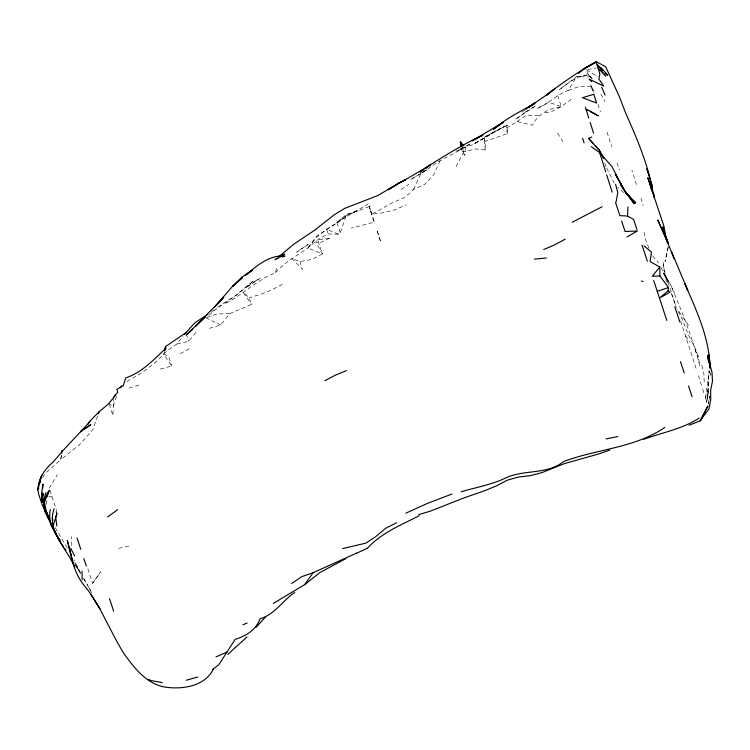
<?xml version="1.0" encoding="UTF-8"?>
<svg xmlns="http://www.w3.org/2000/svg" width="750" height="750" viewBox="0 0 750 750"><rect width="100%" height="100%" fill="white"/><g stroke="black" fill="none" stroke-linecap="round" stroke-linejoin="round"><path stroke-width="0.56" stroke-dasharray="3.75 2.81" d="M710.344 372.6L710.325 375.291L710.119 371.944M455.859 151.2L457.997 150.262L463.706 151.941L475.2 148.931L485.194 150.009L485.269 141.403L484.088 138L494.447 131.522L507.206 125.109L507.656 133.547L485.269 141.403M71.222 545.634L71.372 536.625M709.697 370.528L709.603 372.797L709.359 369.113M113.531 397.519L112.959 415.547L109.341 404.597M462.347 147.581L461.081 148.969L464.831 155.259L465.319 147.581L463.331 147.581M668.269 246.816L665.062 261.713L668.391 245.794M61.341 455.269L60.703 459.731L44.681 473.962L41.925 478.959M709.228 399.581L709.744 396.15M46.219 504.197L47.1 498.722M705.469 398.016L709.078 370.912L707.766 390.544L705.469 398.016L706.5 401.419M706.641 401.878L708.469 390.863L706.641 401.878L707.259 403.931M708.337 403.978L709.659 396.084M664.116 270.834L663.994 270.206L664.5 272.419M61.463 455.663L60.703 459.731L79.641 444.534L92.672 429.891L98.391 413.812M708.384 404.016L708.806 401.794M226.088 303.253C243.272 294.169 257.137 279.834 275.569 272.766L276.666 267.188M116.419 396.262L113.091 406.631L108.975 403.509M275.569 272.766L277.65 270.056L287.428 261.75L307.903 248.016L317.691 239.728L328.284 233.963L338.438 234.15L340.322 232.678L346.697 214.116L358.125 210.909L371.184 205.725L369.206 206.634L374.306 222.122L351.319 228.178M126.862 381.488L137.4 375.544L147.619 368.616L157.481 360.6L163.688 354.122L164.409 352.144M507.656 133.547L505.978 128.381L507.206 125.109M440.006 160.612L433.734 174.722L424.462 184.556L413.559 189.375L410.794 192.413L403.837 197.85L392.887 202.528L371.737 214.181L383.728 212.653L395.241 209.709L406.125 204.853M413.559 189.375L420.825 173.597M456.019 166.603L463.706 151.941M571.388 99.272L561.328 106.584L548.634 102.234L536.925 108.469C548.541 104.184 556.734 94.378 568.444 90.319L576.422 76.734L588.206 74.812L593.016 78.947M49.303 488.203L57.366 474.656M92.747 583.378L100.575 571.838L92.597 583.341L86.897 565.809M299.869 261.516L302.391 269.306L291.797 258.459L299.869 261.516L311.709 259.528L322.35 253.959L307.903 248.016L316.537 236.316L336.994 222.637L346.697 214.116M557.663 95.531L561.328 106.584L560.709 106.95C548.803 108.131 537.806 114.225 532.388 125.231L517.163 121.556L505.978 128.381M209.334 328.322L220.716 324.956L229.547 313.716L251.466 304.5L249.291 297.731L243.206 292.378L251.466 304.5M160.275 369.066L171.769 366.038L163.688 354.122L166.828 350.944L177.009 343.922L183.094 336.216M177.009 343.922L188.663 341.409L197.494 330.291M307.903 248.016L316.744 237.084L326.672 229.238L337.144 223.181L346.988 215.222L356.428 210.853L368.259 203.972M371.672 214.247L369.206 206.634L374.306 222.122M211.369 312.094L215.278 308.634M277.491 257.887L274.266 260.663L278.944 257.7M208.922 315.262L215.512 309.628L236.438 295.162L253.941 280.434L236.55 294.844L216.197 307.997M521.972 112.125L524.569 110.109M427.622 169.153C440.841 158.522 457.162 153.047 471.009 143.372L457.997 150.262L462.488 148.284M421.688 172.959L425.147 170.391M517.163 121.556L526.594 115.041L539.381 115.791M426.788 169.772L410.297 179.822L426.788 169.772L421.678 173.053M401.034 189.459L408.891 184.35M505.209 126.234L483.816 137.447L504.9 126.15L473.681 144.375L463.509 147.928M484.088 138L473.531 143.944L484.078 138.084L485.194 150.009M356.428 210.853L336.844 222.431L346.988 215.222L358.125 210.909M180.225 353.691L190.809 347.944M282.328 284.363L271.678 289.894L260.663 294.337L249.291 297.731M277.753 257.672L273.872 259.678L279.984 257.681M560.709 106.95L550.641 112.003L543.113 112.744M568.444 90.319L579.619 86.353L592.181 86.662M206.869 317.4L217.116 313.931L229.547 313.716M129.028 388.041L140.391 384.647M592.003 78.806L588.206 74.812L576.628 77.634L566.334 84.319L558.816 90.197L576.422 76.734L588.956 76.95M118.669 548.381L130.331 545.85M588.206 74.812L586.472 69.787L596.072 67.95M48.806 496.312L52.144 496.959M163.688 354.122L168.516 356.062L171.769 366.038M338.438 234.15L326.672 229.238L328.284 233.963M205.847 317.747L220.716 324.956M586.472 69.787L597.741 76.781M623.559 192.637L618.056 187.491M588.038 74.372L591.891 78.525M652.706 255.975L658.641 262.987M685.538 335.934L690.019 342.037M688.528 325.434L678.469 310.809M557.541 133.172L563.016 141.778M67.228 547.791L55.069 527.409M83.559 578.831L87.609 585.347M74.775 563.756L80.391 573.159M80.466 572.494L73.894 559.903M80.7 573.947L74.981 564.066L78.834 570.309L75 562.603M614.316 183.122L606.656 167.991M678.009 311.175L681.938 318.356L688.088 334.266L695.756 349.387L698.466 357.188L699.694 365.747C692.372 337.116 681.234 309.431 669.487 282.338M83.709 577.95L91.753 592.95L87.844 585.544M600.956 93.984L604.997 101.625M661.163 267.769L662.672 270.628M671.053 285.797L674.663 293.578M694.856 349.406L698.466 357.188M665.081 272.353L664.237 270.394L663.403 261.975L664.05 270.731M648.966 248.241L645.788 240.319L643.931 231.975M671.166 293.044L676.322 308.091M604.8 163.172L606.281 167.025M666.009 279.047L667.772 284.072M369.206 206.634L371.803 214.406M186.15 333.872L188.663 341.409M336.994 222.637L340.322 232.678M462.45 148.031L464.831 155.259M667.987 281.972L669.712 287.278M592.931 88.922L594.384 93.366M597.975 104.344L600.413 111.806M607.059 132.188L611.869 146.916M670.059 288.337L675.778 305.916M680.709 321.112L696.881 370.837M50.016 490.388L56.578 510.628M640.875 198.234L643.237 205.575M617.109 163.022L619.434 170.222M636.469 184.556L631.894 170.278M701.494 385.406L698.231 375.141M702.703 389.203L704.606 395.25M701.841 365.316L703.875 373.612L704.203 382.472M708.506 381.891L708.403 390.609L707.306 399.928L708.506 381.891M308.184 244.378L296.681 252.094L308.184 244.378M525.516 111.966L515.419 119.381L535.847 105.656L525.516 111.966M256.059 280.594L245.916 287.775L260.634 277.959L256.059 280.594M329.653 238.162L318.863 243.272L315.684 241.641L322.35 253.959L317.691 239.728L329.653 238.162M380.363 240.825L376.791 229.828L380.363 240.825"/><path stroke-width="1.12" d="M38.494 491.241L38.438 493.35L41.578 503.016M38.55 489.131L38.616 487.022M709.875 367.041L710.006 363.741L708.216 355.369L708.6 359.944M709.856 367.134L710.006 363.741L710.175 368.166M636.909 229.462L633.647 219.469L627.544 216.019L627.984 206.906M50.297 509.644C47.663 521.353 53.916 531.984 60.422 541.163M42.394 493.059L41.812 502.078L41.578 493.472L42.975 484.05L42.684 488.55M709.95 367.969C709.612 337.838 696.15 309.975 684.459 282.778L687.75 290.381L671.428 251.484M668.091 290.934L670.041 292.2L659.475 298.106L668.091 290.934L668.513 287.512L659.916 275.972L659.794 267.047L650.091 261.553L651.516 252.122L644.1 245.878M61.659 453.047L61.978 450.816L63.366 450.169L89.916 421.678M47.447 496.528L48.141 492.141L49.519 490.369L43.078 502.5L45.872 492.609M616.031 202.153L617.803 192.609L615.609 184.359M74.775 567.431C67.069 548.203 46.031 531.225 54.159 508.65M164.409 350.934L165.375 346.678L185.794 332.794L194.972 322.762L207.844 314.306M56.175 511.594L56.859 513.806L52.763 527.034L56.4 534.806M56.859 513.806L55.725 517.378L56.831 525.975M98.391 413.812L99.159 411.666L108.975 403.509L117.75 392.109L116.859 389.316L123.309 385.622L125.662 377.981C141.956 372.413 153.731 359.747 165.853 348.197L165.375 346.678M165.131 350.175L165.853 348.197M43.078 502.5L48.141 492.141L44.503 502.303L46.059 510.759L51.816 526.791M40.294 481.931L38.672 484.913C39.984 475.322 46.237 468.244 53.128 461.991L62.222 451.584L61.978 450.816M213.422 668.906C204.994 686.859 181.022 689.897 163.584 686.841C145.612 682.913 134.269 667.791 124.059 653.766C110.344 632.025 101.541 607.509 85.631 587.109C73.725 574.266 71.541 556.65 67.312 540.459L71.494 556.734M88.153 424.078L89.812 421.303L99.159 411.666M294.666 592.481C282.525 600.666 274.791 614.466 260.147 618.778C256.012 629.803 246.103 636.103 235.191 639.328L218.709 664.866L212.728 669.412M113.531 397.519L115.294 394.959M273.263 603.431L304.584 584.7L313.087 572.728L356.588 553.106M120.347 387.759L121.688 385.875M184.444 334.5L185.794 332.794M659.794 267.047L652.284 276.244L659.916 275.972M256.2 627.206L265.397 617.119M246.956 636.994L227.775 654.422M367.575 548.128C381.525 532.744 401.175 525.009 419.194 515.691M192.778 329.241L186.3 334.903L205.284 316.809L195.787 325.969L223.734 297.291L214.537 307.134L232.547 286.284L242.269 277.819L232.584 286.462L241.95 277.097L252.225 270.347L245.166 275.466C256.566 266.053 269.166 254.709 285.084 256.012M278.297 257.194L293.85 244.125L314.306 230.447L334.181 214.856L344.55 208.463L377.822 195.534L398.747 183.178L405.609 179.878L398.709 183.225L388.369 189.666L398.709 183.225C427.322 168.159 453.206 148.509 482.859 135.234L472.219 140.794L503.522 122.081L493.397 129.356C505.856 118.659 520.547 111.281 534.825 103.434L528.272 107.616M578.494 73.434L585.628 67.453L596.353 62.081L596.119 61.612C578.456 71.691 561.694 83.316 545.55 95.672L525.534 109.359M583.847 69.094L596.353 62.081L596.522 62.541M304.584 584.7L320.025 572.466L345.938 558.6M107.55 516.975L117.628 509.719M80.738 431.784L82.575 430.491M84.413 429.206L90.834 424.688L80.559 431.353M423.778 169.509L420.075 172.069L423.778 169.519M291.647 583.453L301.875 576.581L313.087 572.728M279.881 257.109L284.55 254.156L279.694 256.669M626.887 237.009L637.397 230.963L625.087 231.525L621.609 220.978M572.147 222.272L602.091 206.738M664.734 427.481C634.5 448.116 596.897 448.978 563.587 461.541C547.05 474.825 524.859 469.359 506.466 477.609C492.178 484.612 476.353 487.266 461.194 491.737M699.178 418.106C682.331 429.019 662.297 432.506 643.725 439.322M565.2 239.147L554.616 244.875L543.684 249.581M324.806 380.738L335.438 375.131L346.444 370.641M396.544 522.769L385.828 528.188L375.441 536.859L365.747 543.169L342.581 548.597M405.853 513.169L427.566 503.344L452.016 494.006M356.644 553.219L367.472 548.212M216.028 656.869L226.941 652.078M592.997 143.231L588.6 138.347L591.741 137.044M242.869 624.788L247.106 623.072M689.1 425.222L700.153 420.853L708.947 408.919L710.756 399.356L710.606 390.441L712.5 381.131L711.994 372.328L707.597 355.847L708.694 362.55M609.816 450.103L598.612 453.975L564.328 463.641L542.288 472.5L530.822 475.584L518.775 476.972L507.337 480.15L496.716 485.766L485.728 490.322L463.341 498.15L430.191 511.209L418.809 514.566M657.253 291.337L668.513 287.512M282.028 257.006L284.062 256.341M186.291 680.241L197.719 677.034M606.038 438.928L617.737 436.566M534.338 259.125L546.431 257.991M627.544 216.019L619.856 215.634L615.6 202.678M162.112 682.556L151.359 680.634L148.641 679.453M641.4 281.034L643.069 281.522M588.159 110.625L586.134 109.584L585.384 107.138M590.194 111.666L598.322 115.838L588.722 110.306L586.134 109.584L588.787 118.087M591.384 146.681L599.672 152.691M633.038 200.475L635.681 202.706L625.922 193.003L635.334 203.1L624.909 191.625L629.091 196.472L624.628 190.969L620.428 183.909M591.694 81.6L589.022 79.069L603.806 86.147L598.847 78.966L599.85 73.791L596.119 61.612L605.625 66.666L619.659 97.35L625.303 112.2C636.028 136.641 647.222 161.822 652.041 188.119M602.841 70.509L597.131 65.025L601.791 68.484L607.725 75.216L605.278 72.862M598.041 68.081L605.944 76.078L599.775 69.422M588.6 138.347L598.856 149.738L595.191 145.669M463.912 145.941L460.406 141.825L460.894 146.934M599.841 152.859L612.084 166.762L623.681 189.562L619.866 182.128M64.425 548.156L65.859 549.919M624.628 190.969L634.219 203.747L624.047 189.497L615.703 174.816L624.038 189.469M63.234 546.375L59.653 541.031L53.119 528.337M59.831 539.916L56.269 534.572L55.481 531.3M90.572 594.169L99.975 608.728L95.213 601.331M620.513 184.012L624.038 189.975M603.797 158.559L598.641 148.987L603.825 158.597M45.066 510.816L47.616 515.578M44.559 509.869L41.897 504.019M70.697 548.306L74.681 555.966M44.512 510.712L52.153 526.303M601.631 87.3L605.109 95.119M46.059 510.759L49.275 518.391M668.053 243.075L657.816 220.097L668.053 243.075L662.803 226.875L665.916 237.891L663.938 226.219L647.803 177.741L653.184 193.622L651.712 185.137L651.844 188.325M674.288 259.228L664.603 234.628L668.137 243.319L665.1 235.359L667.509 243.112M591.047 85.65L592.809 90.478M461.053 143.747L460.406 141.825L462.113 146.991M653.184 193.622L650.588 185.784L651.647 190.144M43.322 503.316L44.737 507.553M46.509 512.859L48.272 518.166L44.709 510.094L43.659 504.553M649.566 176.878L646.903 168.797L651.975 184.781M680.475 361.659L684.234 373.031M688.528 386.006L692.1 396.778M109.5 598.622L113.681 611.278M83.812 558.562L86.184 565.744M674.841 306.816L679.828 321.966M642.056 245.138L647.344 261.197M653.7 280.538L666.816 320.438M77.053 537.947L80.784 549.338M612.178 192.159L606.656 174.787M593.559 133.125L590.156 122.438M599.691 152.775L605.775 171.994M582.609 138.3L584.091 142.978M69.356 548.475L73.688 564.703M52.331 518.212L52.856 520.397M42.413 497.906L41.578 493.472L42.375 502.172M43.172 495.581L42.891 493.313L42.975 502.256M653.944 196.903L653.587 193.763L653.962 197.109M709.688 361.116L709.012 354.825L709.022 357.122M651.712 185.137L651.881 188.344M82.078 571.181L82.134 579.853M38.419 485.269L37.5 490.556L41.756 475.2L38.419 485.269M707.784 406.191L700.303 420.722L707.784 406.191M555.037 88.584L546.731 95.006L555.009 88.641M534.703 102.909L528.253 107.494L534.703 102.909M430.266 165.028L425.634 168.225L430.266 165.028M593.775 94.331L582.403 97.716L596.597 103.022L593.775 94.331M664.425 274.209L663.834 273.094L668.269 281.634L664.425 274.209"/></g></svg>
